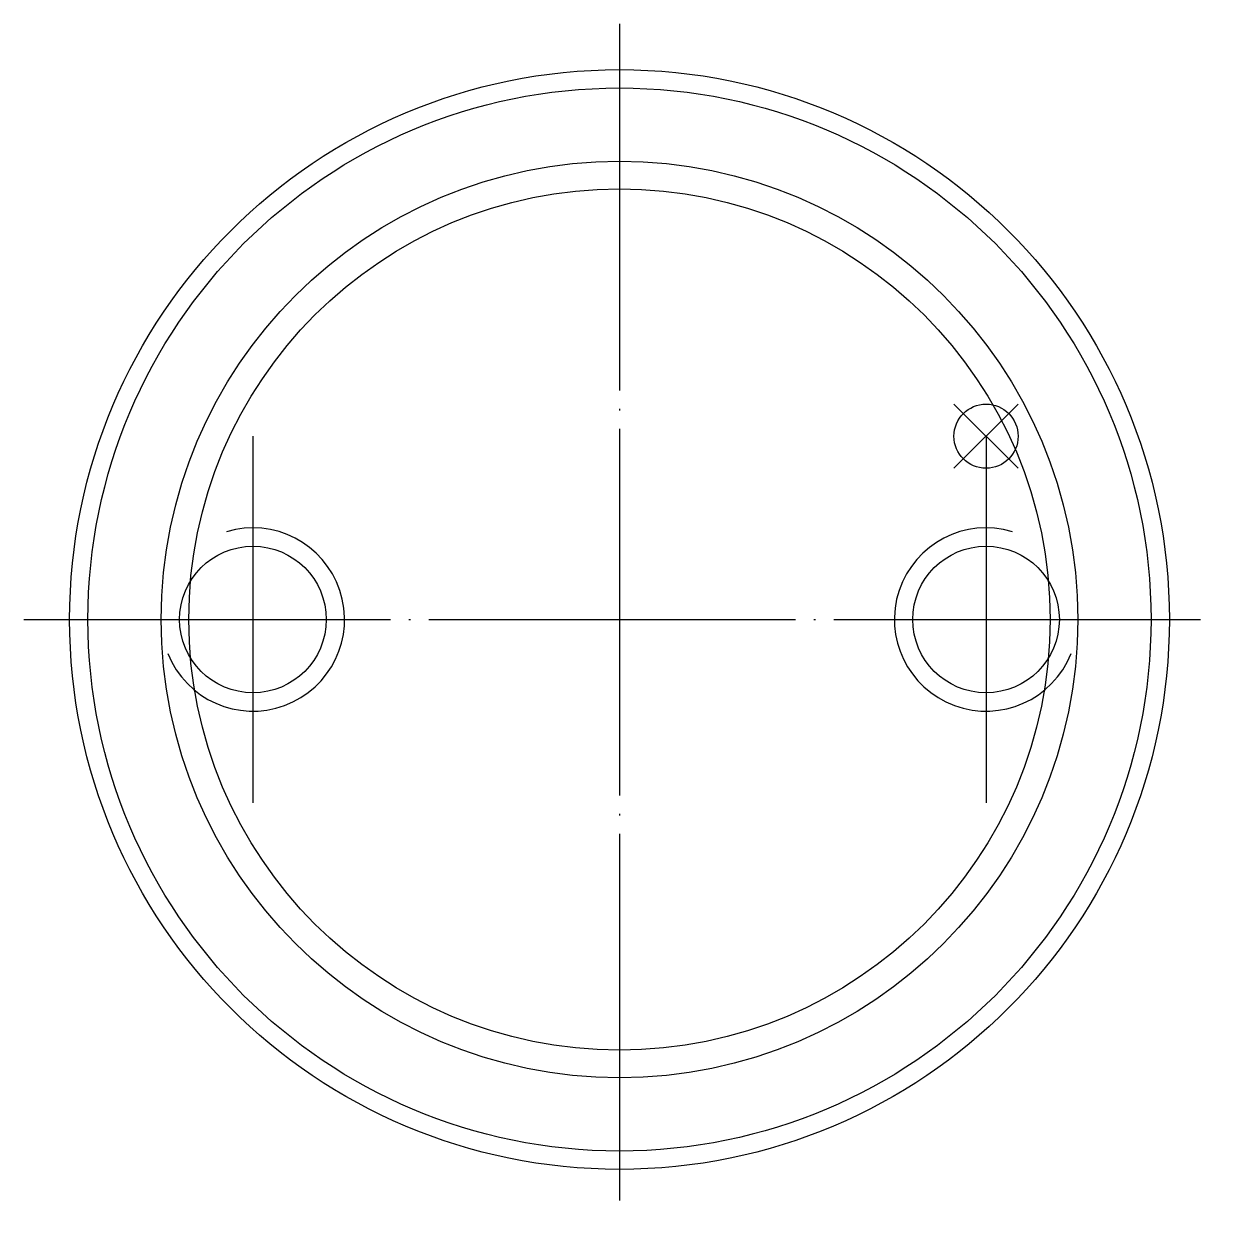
# Model space of a CAD drawing. Extents: x -981 to 141, y 142 to 207.
# Drawn here: x 76.4 to 141.4, y 142.4 to 207.4 of the extents above.
import ezdxf

# ---------------------------------------------------------------- set-up
doc = ezdxf.new("R2010")
doc.units = 0
doc.header["$MEASUREMENT"] = 0
doc.linetypes.add('CENTER', pattern=[22, 20, -1, 0, -1])
doc.linetypes.add('THIN', pattern=[200000, 200000, 0])
doc.layers.get('0').update_dxf_attribs({"linetype": 'CONTINUOUS'})
doc.layers.add('$PARTREF_BOM', color=7, linetype='CONTINUOUS')
doc.styles.get("Standard").update_dxf_attribs({"font": 'txt.shx', "bigfont": 'chineset.shx'})

# ---------------------------------------------------------------- blocks, each defined once
blk = doc.blocks.new('PARTREF')
at = {"layer": '$PARTREF_BOM', "color": 2}
for p, q in [((-1.75, -1.75), (1.75, 1.75)), ((-1.75, 1.75), (1.75, -1.75))]:
    blk.add_line(p, q, dxfattribs=at)
blk.add_circle((0, 0), 1.75, dxfattribs=at)
at = {"layer": '$PARTREF_BOM', "color": 2, "flags": 1}
for tag, p in [('TAG5', (-16.086, -4.95)), ('TAG10', (-5.651, -4.998)), ('TAG15', (5.594, -4.742)), ('TAG4', (-16.086, -8.95)), ('TAG9', (-5.651, -8.998)), ('TAG14', (5.594, -8.742)), ('TAG13', (5.594, -12.742)), ('TAG3', (-16.086, -12.95)), ('TAG8', (-5.651, -12.998)), ('TAG12', (5.594, -16.742)), ('TAG2', (-16.086, -16.95)), ('TAG7', (-5.651, -16.998)), ('TAG1', (-16.086, -20.95)), ('TAG6', (-5.651, -20.998)), ('TAG11', (5.594, -20.742))]:
    blk.add_attdef(tag, p, '', height=2.5, dxfattribs=at)

msp = doc.modelspace()

# ---------------------------------------------------------------- linework, layer by layer
at = {"color": 1, "linetype": 'CENTER'}
for p, q in [((108.924, 207.358), (108.924, 142.358)), ((88.924, 184.858), (88.924, 164.858)), ((128.924, 184.858), (128.924, 164.858)), ((76.424, 174.858), (141.424, 174.858))]:
    msp.add_line(p, q, dxfattribs=at)
at = {"color": 7, "linetype": 'CONTINUOUS'}
for centre, radius in [((108.924, 174.858), 30), ((108.924, 174.858), 29), ((108.924, 174.858), 25), ((108.924, 174.858), 23.5), ((88.924, 174.858), 4), ((128.924, 174.858), 4)]:
    msp.add_circle(centre, radius, dxfattribs=at)
at = {"color": 4, "linetype": 'THIN'}
for centre, start, end in [((88.924, 174.858), 201.87906, 106.7755), ((128.924, 174.858), 73.2245, 338.12094)]:
    msp.add_arc(centre, 5, start, end, dxfattribs=at)

# ---------------------------------------------------------------- block references
at = {"color": 7}
msp.add_blockref('PARTREF', (128.924, 184.858), dxfattribs=at)

doc.saveas('drawing.dxf')
